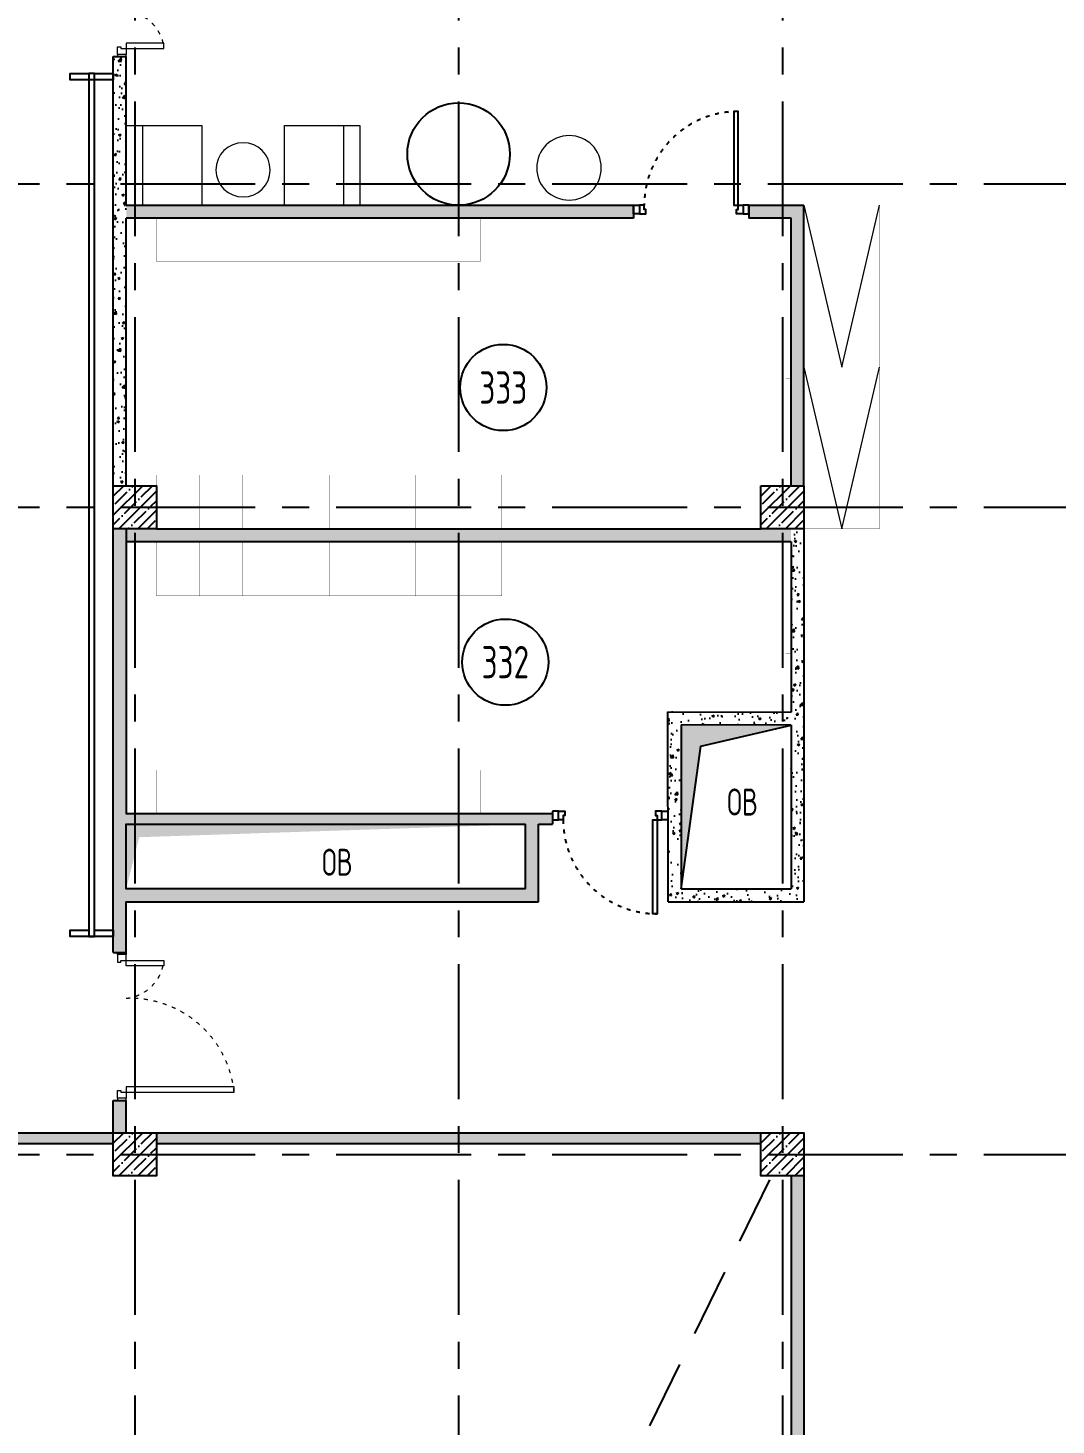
# Model space of a CAD drawing. Header units: millimetres. Extents: x -9318 to 9016603, y 0 to 838141.
# Drawn here: x 68412 to 77937, y 440498 to 453452 of the extents above; entities that cross this region are included whole.
import ezdxf
from ezdxf import colors
from ezdxf.entities.mleader import LeaderData, LeaderLine
from ezdxf.enums import TextEntityAlignment as Align
from ezdxf.math import Vec2, Vec3

# ---------------------------------------------------------------- set-up
doc = ezdxf.new("R2010")
doc.units = ezdxf.units.MM
for name, pattern in [('ACAD_ISO03W100', [30, 12, -18]), ('CENTER', [2, 1.25, -0.25, 0.25, -0.25]), ('DASHED', [19.05, 12.7, -6.35])]:
    doc.linetypes.add(name, pattern=pattern)
for name, color, linetype, lineweight in [('АР_Двери', 5, 'Continuous', 18), ('АР_Номер помещения', 1, 'Continuous', 25), ('ТХ_мебель передв', 250, 'Continuous', 13)]:
    doc.layers.add(name, color=color, linetype=linetype, lineweight=lineweight)
doc.styles.add('ICOCPEUR', font='isocpeur.ttf')
doc.styles.add('ISOCPEUR', font='isocpeur.ttf', dxfattribs={"width": 0.7})
pattern_1 = [(50, (5759.64, 336407.27), (215.17805, -18.82564), [22.5, -247.5]), (355, (5759.64, 336407.27), (-41.6254, 225.65764), [18, -198]), (100.45144, (5777.57, 336405.7), (173.55265, 206.832), [19.12206, -210.34263]), (46.1842, (5759.64, 336467.27), (320.1724, -49.6558), [33.75, -371.25]), (96.63564, (5786.32, 336463.14), (280.3986, 292.2356), [28.6831, -315.5141]), (351.18416, (5759.64, 336467.27), (280.3986, 292.2356), [27, -297]), (21, (5789.64, 336452.27), (179.07212, -120.78567), [22.5, -247.5]), (326, (5789.64, 336452.27), (72.9946, 217.545), [18, -198]), (71.45144, (5804.56, 336442.2), (252.0667, 96.75935), [19.12206, -210.34263]), (37.5, (5759.64, 336407.274), (3.647957, 99.868156), [0, -195.6, 0, -201, 0, -198.75]), (7.5, (5759.64, 336407.27), (78.92086, 118.32351), [0, -114.6, 0, -191.1, 0, -75.75]), (327.5, (5692.74, 336407.274), (160.14673, -6.76646), [0, -75, 0, -234, 0, -310.5]), (317.5, (5662.74, 336407.27), (174.95585, 30.0315), [0, -97.5, 0, -155.4, 0, -220.5])]

# ---------------------------------------------------------------- blocks, each defined once
blk = doc.blocks.new('1370')
at = {"layer": 'АР_Двери', "color": 8}
for points in [[(1076826, -46356), (1076826, -46436), (1076846, -46436), (1076846, -46356), (1076826, -46356)], [(1076846, -46436), (1076846, -46356), (1076916, -46356), (1076916, -46386), (1076901, -46386), (1076901, -46436), (1076846, -46436)], [(1078177, -46436), (1078177, -46356), (1078107, -46356), (1078107, -46386), (1078122, -46386), (1078122, -46436), (1078177, -46436)], [(1078197, -46356), (1078197, -46436), (1078177, -46436), (1078177, -46356), (1078197, -46356)]]:
    blk.add_lwpolyline(points, dxfattribs=at)
for points in [[(1076901, -46436), (1076901, -47436), (1076950, -47436), (1076950, -46436)], [(1078072, -46786), (1078072, -46436), (1078122, -46436), (1078122, -46786)]]:
    blk.add_lwpolyline(points, close=True, dxfattribs=at)
at = {"layer": 'АР_Двери', "color": 8, "linetype": 'ACAD_ISO03W100', "ltscale": 3}
for centre, radius, start, end in [((1076805, -46474), 967, 275.6729, 2.214), ((1078162, -46396), 392, 185.9075, 264.0925)]:
    blk.add_arc(centre, radius, start, end, dxfattribs=at)
blk = doc.blocks.new('*U1080')
at = {"color": 8}
blk.add_lwpolyline([(-100, 80), (-100, 950), (-140, 950), (-140, 80)], close=True, dxfattribs=at)
for points in [[(-1070, 0), (-1070, 80), (-1015, 80), (-1015, 0), (-1070, 0)], [(-1015, 80), (-1015, 0), (-955, 0), (-955, 40), (-970, 40), (-970, 80), (-1015, 80)], [(-55, 80), (-55, 0), (-115, 0), (-115, 40), (-100, 40), (-100, 80), (-55, 80)], [(0, 0), (0, 80), (-55, 80), (-55, 0), (0, 0)]]:
    blk.add_lwpolyline(points, dxfattribs=at)
at = {"color": 8, "linetype": 'ACAD_ISO03W100', "ltscale": 3}
blk.add_arc((-100, 80), 870, 90, 180, dxfattribs=at)
blk = doc.blocks.new('*U1071')
at = {"color": 8}
for points in [[(-55, -80), (-55, 0), (-115, 0), (-115, -40), (-100, -40), (-100, -80), (-55, -80)], [(0, 0), (0, -80), (-55, -80), (-55, 0), (0, 0)], [(-1070, 0), (-1070, -80), (-1015, -80), (-1015, 0), (-1070, 0)], [(-1015, -80), (-1015, 0), (-955, 0), (-955, -40), (-970, -40), (-970, -80), (-1015, -80)]]:
    blk.add_lwpolyline(points, dxfattribs=at)
blk.add_lwpolyline([(-100, -80), (-100, -950), (-140, -950), (-140, -80)], close=True, dxfattribs=at)
at = {"color": 8, "linetype": 'ACAD_ISO03W100', "ltscale": 3}
blk.add_arc((-100, -80), 870, 180, 270, dxfattribs=at)
blk = doc.blocks.new('*U455')
at = {"layer": 'АР_Номер помещения', "color": 8}
blk.add_circle((-20540, 1976), 400, dxfattribs=at)
at = {"color": 8, "style": 'ISOCPEUR', "width": 0.7, "flags": 1}
blk.add_attdef('КАТЕГОРИЯ', (-499, -2092), '', height=250, dxfattribs=at)
at = {"layer": 'АР_Номер помещения', "color": 8, "style": 'ISOCPEUR', "width": 0.7}
blk.add_attdef('НОМЕР_ПОМЕЩЕНИЯ', text='', height=300, dxfattribs=at).set_placement((-20540, 1976), align=Align.MIDDLE_CENTER)
blk = doc.blocks.new('*U456')
at = {"layer": 'АР_Номер помещения', "color": 8}
blk.add_circle((-20521, 2322), 400, dxfattribs=at)
at = {"color": 8, "style": 'ISOCPEUR', "width": 0.7, "flags": 1}
blk.add_attdef('КАТЕГОРИЯ', (-499, -2092), '', height=250, dxfattribs=at)
at = {"layer": 'АР_Номер помещения', "color": 8, "style": 'ISOCPEUR', "width": 0.7}
blk.add_attdef('НОМЕР_ПОМЕЩЕНИЯ', text='', height=300, dxfattribs=at).set_placement((-20521, 2322), align=Align.MIDDLE_CENTER)
blk = doc.blocks.new('_DotSmall')
at = {"color": 8, "linetype": 'ByBlock', "const_width": 0.5}
blk.add_lwpolyline([(-0.0625, 0, 1), (0.0625, 0, 1)], format="xyb", close=True, dxfattribs=at)
blk = doc.blocks.new('У016')
at = {"layer": 'ТХ_мебель передв', "color": 8, "lineweight": 0, "ltscale": 100, "transparency": 33554687}
for p, q in [((-49562.5, 37416.5), (-49212.5, 35916.5)), ((-49212.5, 35916.5), (-48862.5, 37416.5))]:
    blk.add_line(p, q, dxfattribs=at)
at = {"layer": 'ТХ_мебель передв', "color": 8, "lineweight": 0, "ltscale": 100, "transparency": 33554687, "const_width": 1}
blk.add_lwpolyline([(-49562.5, 37416.5), (-49562.5, 35916.5), (-48862.5, 35916.5), (-48862.5, 37416.5)], close=True, dxfattribs=at)
blk = doc.blocks.new('Стол низкий')
at = {"layer": 'ТХ_мебель передв', "color": 8}
blk.add_open_spline([(184400, -228430, 0), (184400, -228568, 0), (184288, -228679, 0), (184151, -228679, 0), (184013, -228679, 0), (183897, -228568, 0), (183897, -228430, 0), (183897, -228287, 0), (184013, -228176, 0), (184151, -228176, 0), (184288, -228176, 0), (184400, -228287, 0), (184400, -228430, 0)], degree=3, knots=[0, 0, 0, 0, 1, 1, 1, 2, 2, 2, 3, 3, 3, 4, 4, 4, 4], dxfattribs=at)
blk = doc.blocks.new('У132')
at = {"color": 8, "ltscale": 250.120383, "flags": 128}
for points in [[(231152, -178827), (230977, -178827), (230977, -178770), (231377, -178770), (231377, -178827), (231202, -178827)], [(231202, -185884), (231202, -178770), (231152, -178770), (231152, -185884)], [(231152, -185656), (231152, -186770), (231202, -186770), (231202, -185656)], [(231152, -186770), (230977, -186770), (230977, -186713), (231377, -186713), (231377, -186770), (231202, -186770)]]:
    blk.add_lwpolyline(points, dxfattribs=at)
blk = doc.blocks.new('У133')
at = {"color": 8, "ltscale": 0.1, "const_width": 2}
blk.add_lwpolyline([(164688, -95912), (165188, -95912), (165188, -96312), (164688, -96312)], close=True, dxfattribs=at)
blk = doc.blocks.new('У134')
at = {"color": 8, "ltscale": 0.1, "const_width": 2}
blk.add_lwpolyline([(165062, -97247), (166062, -97247), (166062, -97647), (165062, -97647)], close=True, dxfattribs=at)
blk = doc.blocks.new('У017')
at = {"layer": 'ТХ_мебель передв', "color": 8}
blk.add_lwpolyline([(252942, -218302), (253682, -218302), (253682, -219002), (252942, -219002)], close=True, dxfattribs=at)
blk.add_lwpolyline([(252942, -219002), (252942, -218852), (253682, -218852), (253682, -219002)], dxfattribs=at)
blk = doc.blocks.new('У012')
at = {"layer": 'ТХ_мебель передв', "color": 8}
blk.add_open_spline([(-181454, 44964, -1), (-181454, 44799, -1), (-181586, 44667, -1), (-181750, 44667, -1), (-181920, 44667, -1), (-182052, 44799, -1), (-182052, 44964, -1), (-182052, 45133, -1), (-181920, 45265, -1), (-181750, 45265, -1), (-181586, 45265, -1), (-181454, 45133, -1), (-181454, 44964, -1)], degree=3, knots=[0, 0, 0, 0, 1, 1, 1, 2, 2, 2, 3, 3, 3, 4, 4, 4, 4], dxfattribs=at)

msp = doc.modelspace()

# ---------------------------------------------------------------- hatches: boundary and pattern name
at = {"ltscale": 100}
h = msp.add_hatch(dxfattribs=at)
h.set_pattern_fill('AR-CONC', color=256, scale=30)
h.set_pattern_definition([(50, (5479.64, 336407.27), (215.17805, -18.82564), [22.5, -247.5]), (355, (5479.64, 336407.27), (-41.6254, 225.65764), [18, -198]), (100.45144, (5497.57, 336405.7), (173.55265, 206.832), [19.12206, -210.34263]), (46.1842, (5479.64, 336467.27), (320.1724, -49.6558), [33.75, -371.25]), (96.63564, (5506.32, 336463.14), (280.3986, 292.2356), [28.6831, -315.5141]), (351.18416, (5479.64, 336467.27), (280.3986, 292.2356), [27, -297]), (21, (5509.64, 336452.27), (179.07212, -120.78567), [22.5, -247.5]), (326, (5509.64, 336452.27), (72.9946, 217.545), [18, -198]), (71.45144, (5524.56, 336442.2), (252.0667, 96.75935), [19.12206, -210.34263]), (37.5, (5479.64, 336407.274), (3.647957, 99.868156), [0, -195.6, 0, -201, 0, -198.75]), (7.5, (5479.64, 336407.27), (78.92086, 118.32351), [0, -114.6, 0, -191.1, 0, -75.75]), (327.5, (5412.74, 336407.274), (160.14673, -6.76646), [0, -75, 0, -234, 0, -310.5]), (317.5, (5382.74, 336407.27), (174.95585, 30.0315), [0, -97.5, 0, -155.4, 0, -220.5])])
h.paths.add_polyline_path([(69202.03, 449327.99), (69202.03, 449207.99), (69202.03, 449207.99), (69202.03, 449327.99), (69202.04, 453186.94), (69322.05, 453186.93), (69322.04, 449207.98), (69202.03, 449207.99), (69202.03, 449327.99), (69202.03, 449327.99), (69202.03, 449207.99), (69202.03, 449327.99)])
h = msp.add_hatch(dxfattribs=at)
h.set_pattern_fill('AR-CONC', color=256, scale=30)
h.set_pattern_definition(pattern_1)
h.paths.add_polyline_path([(75092.03, 451807.96), (75092.03, 451687.96), (75482.03, 451687.96), (75482.03, 449207.96), (75602.03, 449207.96), (75602.03, 451807.96)])
h.paths.add_polyline_path([(74022.04, 451687.96), (74022.03, 451807.96), (69322.03, 451807.96), (69322.03, 451687.96)])
h = msp.add_hatch(dxfattribs=at)
h.set_pattern_fill('ANSI35', color=256, scale=500)
h.set_pattern_definition([(45, (-887850.06, 489079.43), (-88.388348, 88.388348), []), (45, (-887761.68, 489079.43), (-88.388348, 88.388348), [156.25, -31.25, 0, -31.25])])
h.paths.add_polyline_path([(69602.03, 449207.96), (69202.03, 449207.96), (69202.03, 448807.96), (69602.03, 448807.96)])
h = msp.add_hatch(dxfattribs=at)
h.set_pattern_fill('ANSI35', color=256, scale=500)
h.set_pattern_definition([(45, (-881850.06, 489079.43), (-88.388348, 88.388348), []), (45, (-881761.68, 489079.43), (-88.388348, 88.388348), [156.25, -31.25, 0, -31.25])])
h.paths.add_polyline_path([(75602.03, 449207.96), (75202.03, 449207.96), (75202.03, 448807.96), (75602.03, 448807.96)])
h = msp.add_hatch(dxfattribs=at)
h.set_pattern_fill('AR-CONC', color=256, scale=30)
h.set_pattern_definition(pattern_1)
h.paths.add_polyline_path([(69322.03, 448807.96), (69202.03, 448807.96), (69202.04, 444878.98), (69322.04, 444878.98), (69322.03, 445348.51), (73142.03, 445348.51), (73142.03, 446068.51), (73022.03, 446068.51), (73022.03, 445468.5), (69322.03, 445468.51), (69322.03, 446068.51), (69322.03, 446021.98), (69322.03, 445468.51), (69322.03, 445468.51), (69322.03, 446068.51), (73271.28, 446068.51), (73271.28, 446168.51), (69322.03, 446168.51)])
h = msp.add_hatch(dxfattribs=at)
h.set_pattern_fill('AR-CONC', color=256, scale=30)
h.set_pattern_definition(pattern_1)
h.paths.add_polyline_path([(75482.04, 448807.96), (69202.04, 448807.96), (69202.03, 448687.96), (75482.03, 448687.96)])
h = msp.add_hatch(dxfattribs=at)
h.set_pattern_fill('AR-CONC', color=256, scale=30)
h.set_pattern_definition(pattern_1)
h.paths.add_polyline_path([(74462.56, 446989.81), (75482.03, 446988.38), (75482.03, 447108.36), (74339.71, 447109.81), (74342.56, 445348.51), (75602.03, 445348.51), (75602.03, 448807.96), (75482.03, 448807.96), (75482.03, 445468.51), (74462.56, 445468.51)])
h = msp.add_hatch(dxfattribs=at)
h.set_pattern_fill('ANSI31', color=256)
h.set_pattern_definition([(45, (140697.7934, 336407.27439), (-0.08838834765, 0.08838834765), [])])
h.paths.add_polyline_path([(75402.03, 446969.79), (75482.03, 446988.38), (74462.56, 446988.38), (74462.56, 445468.51), (74462.85, 445468.51), (74645.99, 446794.1)])
msp.add_hatch(color=256).paths.add_polyline_path([(73022.03, 446068.44), (69442.03, 445948.44), (69322.03, 445468.44), (69322.03, 446068.44), (72750.31, 446068.44)])
h = msp.add_hatch(dxfattribs=at)
h.set_pattern_fill('AR-CONC', color=256, scale=30)
h.set_pattern_definition(pattern_1)
h.paths.add_polyline_path([(63721.91, 443257.99), (63721.91, 443107.96), (63721.91, 443137.99), (63721.91, 443257.99), (63721.91, 443207.96), (65271.91, 443207.96), (65271.91, 444007.96), (63721.91, 444007.96), (63721.91, 443257.96), (63621.91, 443257.96), (63621.91, 444107.96), (65379.14, 444107.96), (65371.91, 443207.96), (69209.7, 443207.96), (69202.03, 443507.96), (69322.03, 443507.96), (69322.03, 443207.96), (75201.65, 443207.96), (75202.03, 443207.96), (75202.03, 443107.96), (69602.03, 443107.96), (69602.03, 443207.96), (69202.03, 443207.96), (69202.03, 443107.96), (63721.91, 443107.96), (63721.91, 443257.99), (63721.91, 443257.99), (63721.91, 443137.99), (63721.91, 443257.99)])
h = msp.add_hatch(dxfattribs=at)
h.set_pattern_fill('ANSI35', color=256, scale=500)
h.set_pattern_definition([(45, (-887850.06, 483079.43), (-88.388348, 88.388348), []), (45, (-887761.68, 483079.43), (-88.388348, 88.388348), [156.25, -31.25, 0, -31.25])])
h.paths.add_polyline_path([(69602.03, 443207.96), (69202.03, 443207.96), (69202.03, 442807.96), (69602.03, 442807.96)])
h = msp.add_hatch(dxfattribs=at)
h.set_pattern_fill('ANSI35', color=256, scale=500)
h.set_pattern_definition([(45, (-881850.06, 483079.43), (-88.388348, 88.388348), []), (45, (-881761.68, 483079.43), (-88.388348, 88.388348), [156.25, -31.25, 0, -31.25])])
h.paths.add_polyline_path([(75602.03, 443207.96), (75202.03, 443207.96), (75202.03, 442807.96), (75602.03, 442807.96)])
h = msp.add_hatch(dxfattribs=at)
h.set_pattern_fill('AR-CONC', color=256, scale=30)
h.set_pattern_definition(pattern_1)
h.paths.add_polyline_path([(75602.03, 442807.96), (75482.03, 442807.96), (75482.03, 437207.96), (75602.03, 437207.96)])

# ---------------------------------------------------------------- linework, layer by layer
at = {"linetype": 'CENTER', "ltscale": 1000}
for p, q in [((69402.03, 470770.43), (69402.03, 415038.08)), ((72402.03, 470770.43), (72402.03, 415038.08)), ((75402.03, 470770.43), (75402.03, 415038.08)), ((51268.34, 452007.96), (134446.74, 452007.96)), ((51268.34, 449007.96), (134446.74, 449007.96)), ((51268.34, 443007.96), (134446.74, 443007.96))]:
    msp.add_line(p, q, dxfattribs=at)
at = {"linetype": 'DASHED', "ltscale": 50}
msp.add_line((63721.91, 419092.96), (75402.03, 443007.96), dxfattribs=at)
at = {"ltscale": 100}
for points in [[(69202.03, 449207.96), (69202.03, 453186.94)], [(69202.03, 453186.94), (69322.06, 453186.94)], [(69322.03, 451807.96), (69322.03, 453186.94)], [(69322.03, 451807.96), (74022.03, 451807.96)], [(74022.03, 451807.96), (74022.03, 451687.96)], [(75092.03, 451807.96), (75602.03, 451807.96)], [(75092.03, 451807.96), (75092.03, 451687.96)], [(75602.03, 449207.96), (75602.03, 451807.96)], [(69322.03, 449207.96), (69322.03, 451687.96)], [(74022.03, 451687.96), (69322.03, 451687.96)], [(75482.03, 451687.96), (75092.03, 451687.96)], [(75482.03, 449207.96), (75482.03, 451687.96)], [(69202.03, 444878.97), (69202.03, 448807.96)], [(69322.03, 448807.96), (69322.03, 446168.51), (73271.28, 446168.51), (73271.28, 446068.51)], [(69602.03, 448807.96), (75202.03, 448807.96)], [(75602.03, 448807.96), (75602.03, 445348.51)], [(75482.03, 448687.96), (69322.03, 448687.96)], [(75482.03, 448687.96), (75482.03, 447108.36)], [(74339.71, 447109.81), (75482.03, 447108.36)], [(74342.56, 445348.51), (74339.71, 447109.81)], [(75482.03, 446988.38), (74462.56, 446989.81)], [(74462.56, 446989.81), (74462.56, 445468.51)], [(74462.56, 445468.51), (74645.99, 446794.1), (75482.03, 446988.38)], [(75482.03, 446988.38), (75482.03, 445468.51)], [(73022.03, 445468.51), (69322.03, 445468.51), (69322.03, 446068.51), (73022.03, 446068.51)], [(73022.03, 445468.5), (73022.03, 446068.51)], [(73142.03, 445348.51), (73142.03, 446068.51)], [(73142.03, 446068.51), (73271.28, 446068.51)], [(74342.56, 445468.51), (74342.56, 445468.51)], [(74462.56, 445468.51), (75482.03, 445468.51)], [(69322.03, 444878.98), (69322.03, 445348.51), (73142.03, 445348.51)], [(74342.56, 445348.51), (75602.03, 445348.51)], [(69202.03, 444878.97), (69322.06, 444878.98)], [(69202.03, 443207.96), (69202.03, 443507.96)], [(69202.03, 443507.96), (69322.03, 443507.96)], [(69322.03, 443207.96), (69322.03, 443507.96)], [(63721.91, 443207.96), (75602.03, 443207.96)], [(63721.91, 443107.96), (69202.03, 443107.96)], [(69602.03, 443107.96), (75202.03, 443107.96)], [(75482.03, 442807.96), (75482.03, 437207.96)], [(75602.03, 442807.96), (75602.03, 437207.96)]]:
    msp.add_lwpolyline(points, dxfattribs=at)
at = {"const_width": 2}
for points in [[(75482.03, 450697.91), (75482.03, 450197.91), (75432.03, 450197.91), (75432.03, 450697.91)], [(75482.03, 448148.12), (75482.03, 447648.12), (75432.03, 447648.12), (75432.03, 448148.12)]]:
    msp.add_lwpolyline(points, close=True, dxfattribs=at)
at = {"ltscale": 100}
for points in [[(69202.03, 449207.96), (69602.03, 449207.96), (69602.03, 448807.96), (69202.03, 448807.96)], [(75202.03, 449207.96), (75602.03, 449207.96), (75602.03, 448807.96), (75202.03, 448807.96)], [(69202.03, 443207.96), (69602.03, 443207.96), (69602.03, 442807.96), (69202.03, 442807.96)], [(75202.03, 443207.96), (75602.03, 443207.96), (75602.03, 442807.96), (75202.03, 442807.96)]]:
    msp.add_lwpolyline(points, close=True, dxfattribs=at)
at = {"ltscale": 0.1}
msp.add_circle((72402.03, 452282.96), 475, dxfattribs=at)

# ---------------------------------------------------------------- block references
at = {"xscale": -1, "rotation": 90}
msp.add_blockref('1370', (22885.58, 1531383.48), dxfattribs=at)
at = {"ltscale": 250.120383, "rotation": 180}
msp.add_blockref('У132', (300179.09, 266258.79), dxfattribs=at)
for name, p in [('*U1080', (75092.03, 451727.96)), ('Стол низкий', (-113744.4, 680564.27, 0)), ('У012', (255178.14, 407189.5, 0.56)), ('У016', (125164.53, 414391.46)), ('У134', (-95459.74, 548934.57)), ('У134', (-94459.74, 548934.57)), ('У134', (-93459.74, 548934.57)), ('У016', (125164.53, 412891.46)), ('У134', (-95459.74, 543815.16)), ('У134', (-94459.74, 543815.16)), ('У134', (-93459.74, 543815.16)), ('*U1071', (74341.28, 446188.5))]:
    msp.add_blockref(name, p)
for name, p, rotation in [('У017', (288323.85, 705489.67), 270), ('У017', (-147514.78, 198866.24), 90), ('У133', (165914.05, 613995.57), 270), ('У133', (166314.05, 613995.57), 270), ('У133', (166714.05, 613995.57), 270), ('У133', (167114.05, 613995.57), 270), ('У133', (167514.05, 613995.57), 270), ('У133', (167914.05, 613995.57), 270), ('У133', (168314.05, 613995.57), 270), ('У133', (168714.05, 613995.57), 270), ('У133', (165914.05, 613375.57), 270), ('У133', (166314.05, 613375.57), 270), ('У133', (166714.05, 613375.57), 270), ('У133', (167114.05, 613375.57), 270), ('У133', (167514.05, 613375.57), 270), ('У133', (167914.05, 613375.57), 270), ('У133', (168314.05, 613375.57), 270), ('У133', (168714.05, 613375.57), 270), ('1370', (22885.58, -633317.56), 90)]:
    msp.add_blockref(name, p, dxfattribs=dict(rotation=rotation))
ref = msp.add_blockref('*U455', (93356.04, 448142.69))
ref.add_attrib('НОМЕР_ПОМЕЩЕНИЯ', '333', dxfattribs={"layer": 'АР_Номер помещения', "color": 8, "height": 300, "style": 'ISOCPEUR', "width": 0.7}).set_placement((72816.16, 450118.24), align=Align.MIDDLE_CENTER)
ref = msp.add_blockref('*U456', (93356.04, 445249.65))
ref.add_attrib('НОМЕР_ПОМЕЩЕНИЯ', '332', dxfattribs={"layer": 'АР_Номер помещения', "color": 8, "height": 300, "style": 'ISOCPEUR', "width": 0.7}).set_placement((72835, 447572.03), align=Align.MIDDLE_CENTER)

# ---------------------------------------------------------------- texts
at = {"ltscale": 100, "char_height": 250, "attachment_point": 5, "line_spacing_factor": 0.7, "style": 'ICOCPEUR'}
for insert in [(75032.01, 446274.77), (71277.1, 445716.11)]:
    msp.add_mtext('\\A1;{\\W0.7;ОВ}', dxfattribs=dict(at, insert=insert))

# ---------------------------------------------------------------- leaders
ml = msp.add_multileader_mtext('Standard')
ml.set_content('+13,200', color=8, style='ISOCPEUR')
ml.set_leader_properties(color=8, linetype='Continuous', lineweight=-1)
ml.set_arrow_properties(name='DOTSMALL')
ml.build(insert=Vec2(0, 0))
ml.multileader.update_dxf_attribs({"has_text_frame": 1, "text_left_attachment_type": 4, "text_right_attachment_type": 4, "dogleg_length": 100, "arrow_head_size": 180})
ctx = ml.context
ctx.base_point, ctx.char_height, ctx.arrow_head_size, ctx.landing_gap_size, ctx.plane_origin = Vec3(93068.63, 826103.47), 250, 180, 50, Vec3(90907.41, 825512.23)
ctx.left_attachment, ctx.right_attachment = 4, 4
notes = []
notes.append((ctx, [(0, (0, 0, 0), (0, 0), (1, 0), 1, [])]))
ctx.mtext.insert, ctx.mtext.width, ctx.mtext.line_spacing_style, ctx.mtext.flow_direction = Vec3(93118.63, 826436.81), 852.697, 2, 5
ml = msp.add_multileader_mtext('Standard')
ml.set_content('+11,550', color=8, style='ISOCPEUR')
ml.set_leader_properties(color=8, linetype='Continuous', lineweight=-1)
ml.set_arrow_properties(name='DOTSMALL')
ml.build(insert=Vec2(0, 0))
ml.multileader.update_dxf_attribs({"has_text_frame": 1, "text_left_attachment_type": 4, "text_right_attachment_type": 4, "dogleg_length": 100, "arrow_head_size": 180})
ctx = ml.context
ctx.base_point, ctx.char_height, ctx.arrow_head_size, ctx.landing_gap_size, ctx.plane_origin = Vec3(88068.63, 825358.47), 250, 180, 50, Vec3(85907.41, 824767.23)
ctx.left_attachment, ctx.right_attachment = 4, 4
notes.append((ctx, [(0, (0, 0, 0), (0, 0), (1, 0), 1, [])]))
ctx.mtext.insert, ctx.mtext.width, ctx.mtext.line_spacing_style, ctx.mtext.flow_direction = Vec3(88118.63, 825691.81), 852.697, 2, 5
ml = msp.add_multileader_mtext('Standard')
ml.set_content('+13,700', color=8, style='ISOCPEUR')
ml.set_leader_properties(color=8, linetype='Continuous', lineweight=-1)
ml.set_arrow_properties(name='DOTSMALL')
ml.build(insert=Vec2(0, 0))
ml.multileader.update_dxf_attribs({"has_text_frame": 1, "text_left_attachment_type": 4, "text_right_attachment_type": 4, "dogleg_length": 100, "arrow_head_size": 180})
ctx = ml.context
ctx.base_point, ctx.char_height, ctx.arrow_head_size, ctx.landing_gap_size, ctx.plane_origin = Vec3(118053.07, 658154.33), 250, 180, 50, Vec3(117803.7, 657493.51)
ctx.left_attachment, ctx.right_attachment = 4, 4
notes.append((ctx, [(0, (0, 0, 0), (0, 0), (1, 0), 1, [])]))
ctx.mtext.insert, ctx.mtext.width, ctx.mtext.line_spacing_style, ctx.mtext.flow_direction = Vec3(118103.07, 658487.66), 852.697, 2, 5
ml = msp.add_multileader_mtext('Standard')
ml.set_content('+13,700', color=8, style='ISOCPEUR')
ml.set_leader_properties(color=8, linetype='Continuous', lineweight=-1)
ml.set_arrow_properties(name='DOTSMALL')
ml.build(insert=Vec2(0, 0))
ml.multileader.update_dxf_attribs({"has_text_frame": 1, "text_left_attachment_type": 4, "text_right_attachment_type": 4, "dogleg_length": 100, "arrow_head_size": 180})
ctx = ml.context
ctx.base_point, ctx.char_height, ctx.arrow_head_size, ctx.landing_gap_size, ctx.plane_origin = Vec3(79585.57, 658000.47), 250, 180, 50, Vec3(77424.36, 657409.23)
ctx.left_attachment, ctx.right_attachment = 4, 4
notes.append((ctx, [(0, (0, 0, 0), (0, 0), (1, 0), 1, [])]))
ctx.mtext.insert, ctx.mtext.width, ctx.mtext.line_spacing_style, ctx.mtext.flow_direction = Vec3(79635.57, 658333.81), 852.697, 2, 5
ml = msp.add_multileader_mtext('Standard')
ml.set_content('+15,850', color=8, style='ISOCPEUR')
ml.set_leader_properties(color=8, linetype='Continuous', lineweight=-1)
ml.set_arrow_properties(name='DOTSMALL')
ml.build(insert=Vec2(0, 0))
ml.multileader.update_dxf_attribs({"has_text_frame": 1, "text_left_attachment_type": 4, "text_right_attachment_type": 4, "dogleg_length": 100, "arrow_head_size": 180})
ctx = ml.context
ctx.base_point, ctx.char_height, ctx.arrow_head_size, ctx.landing_gap_size, ctx.plane_origin = Vec3(78411.29, 652860.4), 250, 180, 50, Vec3(78329.9, 651149.71)
ctx.left_attachment, ctx.right_attachment = 4, 4
notes.append((ctx, [(0, (0, 0, 0), (0, 0), (1, 0), 1, [])]))
ctx.mtext.insert, ctx.mtext.width, ctx.mtext.defined_height, ctx.mtext.line_spacing_style, ctx.mtext.flow_direction = Vec3(78461.29, 653193.74), 696.0353, 776.46, 2, 5
ml = msp.add_multileader_mtext('Standard')
ml.set_content('+15,850', color=8, style='ISOCPEUR')
ml.set_leader_properties(color=8, linetype='Continuous', lineweight=-1)
ml.set_arrow_properties(name='DOTSMALL')
ml.build(insert=Vec2(0, 0))
ml.multileader.update_dxf_attribs({"has_text_frame": 1, "text_left_attachment_type": 4, "text_right_attachment_type": 4, "dogleg_length": 100, "arrow_head_size": 180})
ctx = ml.context
ctx.base_point, ctx.char_height, ctx.arrow_head_size, ctx.landing_gap_size, ctx.plane_origin = Vec3(116043.29, 652621.27), 250, 180, 50, Vec3(116522.41, 649668.82)
ctx.left_attachment, ctx.right_attachment = 4, 4
notes.append((ctx, [(0, (0, 0, 0), (0, 0), (1, 0), 1, [])]))
ctx.mtext.insert, ctx.mtext.width, ctx.mtext.line_spacing_style, ctx.mtext.flow_direction = Vec3(116093.29, 652954.61), 852.697, 2, 5
ml = msp.add_multileader_mtext('Standard')
ml.set_content('+9,800', color=8, style='ISOCPEUR')
ml.set_leader_properties(color=8, linetype='Continuous', lineweight=-1)
ml.set_arrow_properties(name='DOTSMALL')
ml.build(insert=Vec2(0, 0))
ml.multileader.update_dxf_attribs({"has_text_frame": 1, "text_left_attachment_type": 4, "text_right_attachment_type": 4, "dogleg_length": 100, "arrow_head_size": 180})
ctx = ml.context
ctx.base_point, ctx.char_height, ctx.arrow_head_size, ctx.landing_gap_size, ctx.plane_origin = Vec3(118053.07, 538154.33), 250, 180, 50, Vec3(117803.7, 537493.51)
ctx.left_attachment, ctx.right_attachment = 4, 4
notes.append((ctx, [(0, (0, 0, 0), (0, 0), (1, 0), 1, [])]))
ctx.mtext.insert, ctx.mtext.width, ctx.mtext.line_spacing_style, ctx.mtext.flow_direction = Vec3(118103.07, 538487.66), 852.697, 2, 5
ml = msp.add_multileader_mtext('Standard')
ml.set_content('+9,800', color=8, style='ISOCPEUR')
ml.set_leader_properties(color=8, linetype='Continuous', lineweight=-1)
ml.set_arrow_properties(name='DOTSMALL')
ml.build(insert=Vec2(0, 0))
ml.multileader.update_dxf_attribs({"has_text_frame": 1, "text_left_attachment_type": 4, "text_right_attachment_type": 4, "dogleg_length": 100, "arrow_head_size": 180})
ctx = ml.context
ctx.base_point, ctx.char_height, ctx.arrow_head_size, ctx.landing_gap_size, ctx.plane_origin = Vec3(79585.57, 538000.47), 250, 180, 50, Vec3(77424.36, 537409.23)
ctx.left_attachment, ctx.right_attachment = 4, 4
notes.append((ctx, [(0, (0, 0, 0), (0, 0), (1, 0), 1, [])]))
ctx.mtext.insert, ctx.mtext.width, ctx.mtext.line_spacing_style, ctx.mtext.flow_direction = Vec3(79635.57, 538333.81), 852.697, 2, 5
ml = msp.add_multileader_mtext('Standard')
ml.set_content('+11,750', color=8, style='ISOCPEUR')
ml.set_leader_properties(color=8, linetype='Continuous', lineweight=-1)
ml.set_arrow_properties(name='DOTSMALL')
ml.build(insert=Vec2(0, 0))
ml.multileader.update_dxf_attribs({"has_text_frame": 1, "text_left_attachment_type": 4, "text_right_attachment_type": 4, "dogleg_length": 100, "arrow_head_size": 180})
ctx = ml.context
ctx.base_point, ctx.char_height, ctx.arrow_head_size, ctx.landing_gap_size, ctx.plane_origin = Vec3(78411.29, 532860.4), 250, 180, 50, Vec3(78329.9, 531149.71)
ctx.left_attachment, ctx.right_attachment = 4, 4
notes.append((ctx, [(0, (0, 0, 0), (0, 0), (1, 0), 1, [])]))
ctx.mtext.insert, ctx.mtext.width, ctx.mtext.defined_height, ctx.mtext.line_spacing_style, ctx.mtext.flow_direction = Vec3(78461.29, 533193.74), 696.0353, 776.46, 2, 5
ml = msp.add_multileader_mtext('Standard')
ml.set_content('+11,750', color=8, style='ISOCPEUR')
ml.set_leader_properties(color=8, linetype='Continuous', lineweight=-1)
ml.set_arrow_properties(name='DOTSMALL')
ml.build(insert=Vec2(0, 0))
ml.multileader.update_dxf_attribs({"has_text_frame": 1, "text_left_attachment_type": 4, "text_right_attachment_type": 4, "dogleg_length": 100, "arrow_head_size": 180})
ctx = ml.context
ctx.base_point, ctx.char_height, ctx.arrow_head_size, ctx.landing_gap_size, ctx.plane_origin = Vec3(116043.29, 532621.27), 250, 180, 50, Vec3(116522.41, 529668.82)
ctx.left_attachment, ctx.right_attachment = 4, 4
notes.append((ctx, [(0, (0, 0, 0), (0, 0), (1, 0), 1, [])]))
ctx.mtext.insert, ctx.mtext.width, ctx.mtext.line_spacing_style, ctx.mtext.flow_direction = Vec3(116093.29, 532954.61), 852.697, 2, 5
for ctx, leaders in notes:
    for number, flags, end, landing, length, lines in leaders:
        leader = LeaderData()
        leader.index, (leader.has_last_leader_line, leader.has_dogleg_vector, leader.attachment_direction) = number, flags
        leader.last_leader_point, leader.dogleg_vector, leader.dogleg_length = Vec3(end), Vec3(landing), length
        for number, points, colour, breaks in lines:
            line = LeaderLine()
            line.index, line.vertices, line.color, line.breaks = number, Vec3.list(points), colors.encode_raw_color(colour), breaks
            leader.lines.append(line)
        ctx.leaders.append(leader)

doc.saveas('drawing.dxf')
